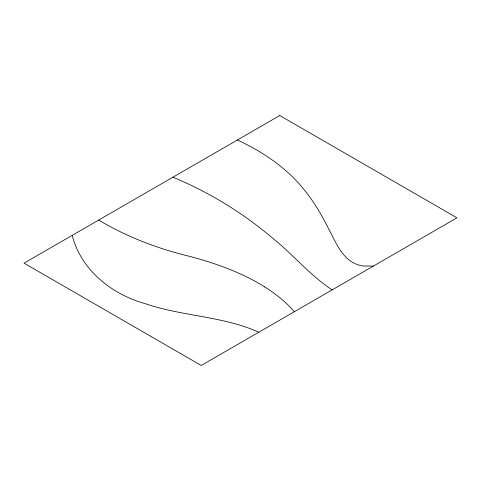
<?xml version="1.0" encoding="UTF-8"?>
<svg xmlns="http://www.w3.org/2000/svg" width="481" height="481" viewBox="0 0 481 481"><rect width="100%" height="100%" fill="white"/><g stroke="black" fill="none" stroke-linecap="round" stroke-linejoin="round"><path stroke-width="0.72" d="M373.37 266.083L363.059 265.963A20.539 11.857 0 0 1 359.277 265.199C342.502 260.534 335.966 242.46 328.505 228.625C317.31 205.676 302.519 184.109 282.539 167.923A229.677 132.6 0 0 0 237.386 139.995M172.944 177.206C209.157 192.244 243.013 212.915 272.859 238.354C293.314 254.732 310.137 275.529 332.191 289.863M258.796 332.233C223.136 316.119 182.612 316.396 145.737 303.83C112.103 294.576 81.079 270.292 72.234 235.347M98.737 220.051C127.02 237.025 158.087 248.803 190.109 256.475C216.107 263.396 241.775 272.619 264.694 286.904M264.658 286.923A182.233 105.213 0 0 1 294.336 311.736M279.762 115.536L24.05 263.167L201.238 365.464L456.95 217.833L279.762 115.536"/></g></svg>
